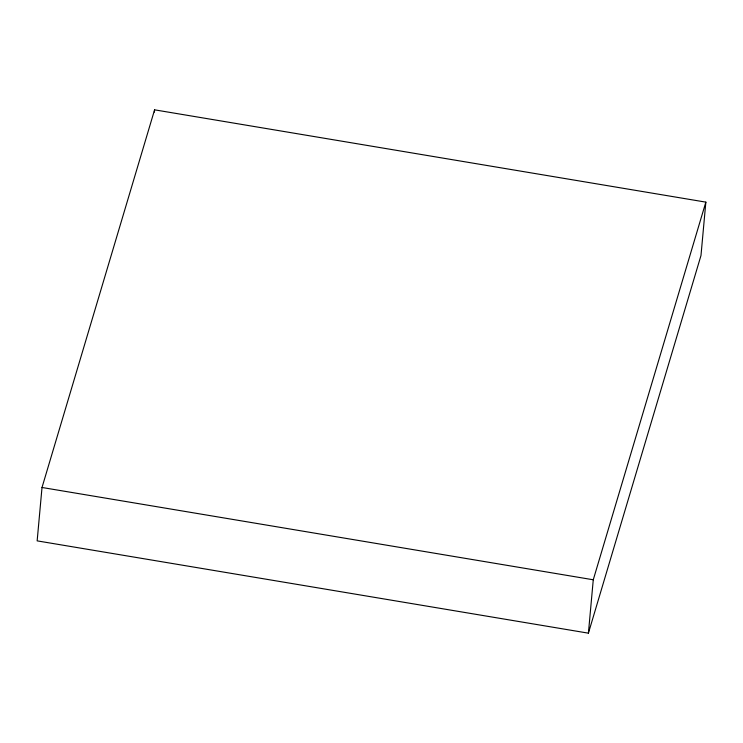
<?xml version="1.0" encoding="UTF-8"?>
<svg xmlns="http://www.w3.org/2000/svg" width="743" height="743" viewBox="0 0 743 743"><rect width="100%" height="100%" fill="white"/><g stroke="black" fill="none" stroke-linecap="round" stroke-linejoin="round"><path stroke-width="1.11" d="M42.017 487.482L37.15 540.867L588.41 633.166L700.983 255.518L705.85 202.133L154.59 109.834L42.017 487.482L593.267 579.781L705.85 202.133M154.386 112.109L154.59 109.834M588.41 633.166L593.267 579.781"/></g></svg>
